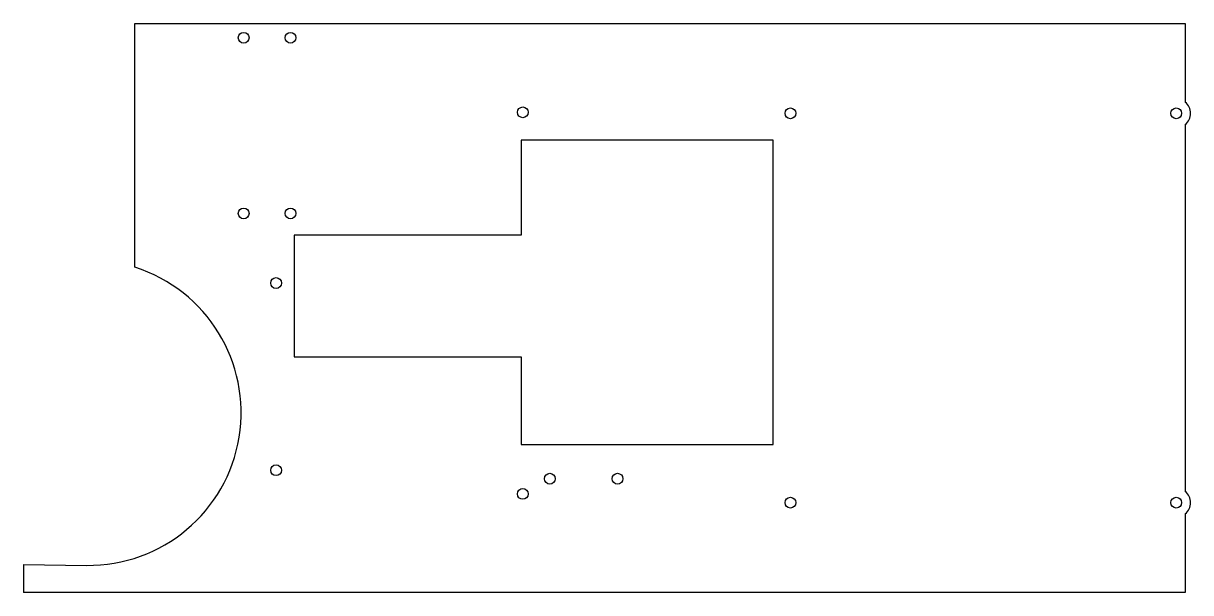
# Model space of a CAD drawing. Header units: millimetres. Extents: x -68 to 256, y -98 to 60.
import ezdxf

# ---------------------------------------------------------------- set-up
doc = ezdxf.new("R2010")
doc.units = ezdxf.units.MM

msp = doc.modelspace()

# ---------------------------------------------------------------- linework, layer by layer
at = {"color": 7, "linetype": 'Continuous', "lineweight": 25}
for p, q in [((-36.78, 60.23), (254.85, 60.23)), ((-36.78, -7.51), (-36.78, 60.23)), ((254.85, 60.23), (254.85, 38.35)), ((254.85, 32.1), (254.85, -69.8)), ((140.44, 27.73), (70.44, 27.73)), ((70.44, 27.73), (70.44, 1.36)), ((140.44, -56.77), (140.44, 27.73)), ((70.44, 1.36), (7.44, 1.36)), ((7.44, 1.36), (7.44, -32.4)), ((7.44, -32.4), (70.44, -32.4)), ((70.44, -32.4), (70.44, -56.77)), ((70.44, -56.77), (140.44, -56.77)), ((254.85, -76.04), (254.85, -97.92)), ((-67.73, -90.12), (-67.73, -97.92)), ((-67.73, -90.12), (-50.22, -90.34)), ((254.85, -97.92), (-67.73, -97.92))]:
    msp.add_line(p, q, dxfattribs=at)
for centre in [(-6.56, 56.23), (6.44, 56.23), (70.94, 35.51), (145.23, 35.23), (252.35, 35.23), (-6.56, 7.43), (6.44, 7.43), (2.44, -11.92), (2.44, -63.92), (78.44, -66.27), (97.23, -66.27), (70.94, -70.49), (145.23, -72.92), (252.35, -72.92)]:
    msp.add_circle(centre, 1.5, dxfattribs=at)
for centre, radius, start, end in [((252.35, 35.23), 4, 308.6822, 51.3178), ((-49.68, -47.92), 42.42, 269.2614, 72.302), ((252.35, -72.92), 4, 308.6822, 51.3178)]:
    msp.add_arc(centre, radius, start, end, dxfattribs=at)

doc.saveas('drawing.dxf')
